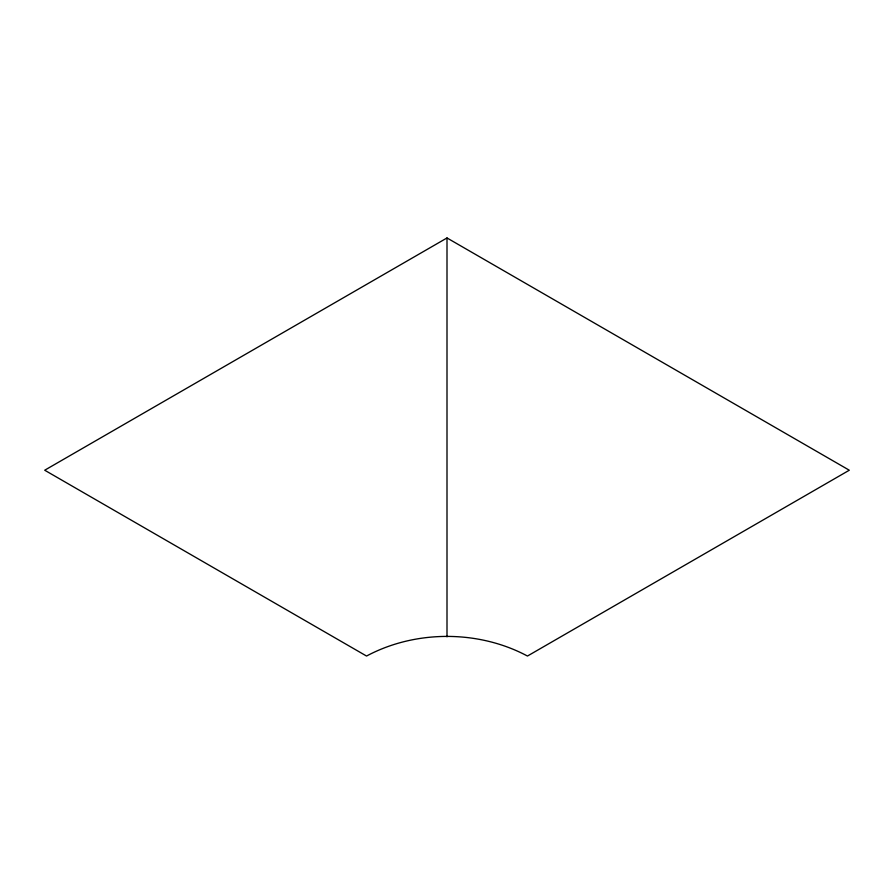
<?xml version="1.0" encoding="UTF-8"?>
<svg xmlns="http://www.w3.org/2000/svg" width="894" height="894" viewBox="0 0 894 894"><rect width="100%" height="100%" fill="white"/><g stroke="black" fill="none" stroke-linecap="round" stroke-linejoin="round"><path stroke-width="1.34" d="M447 237.96L44.7 470.222L366.54 656.04C415.442 629.868 478.558 629.868 527.46 656.04L849.3 470.222L447 237.96L447 636.796"/></g></svg>
